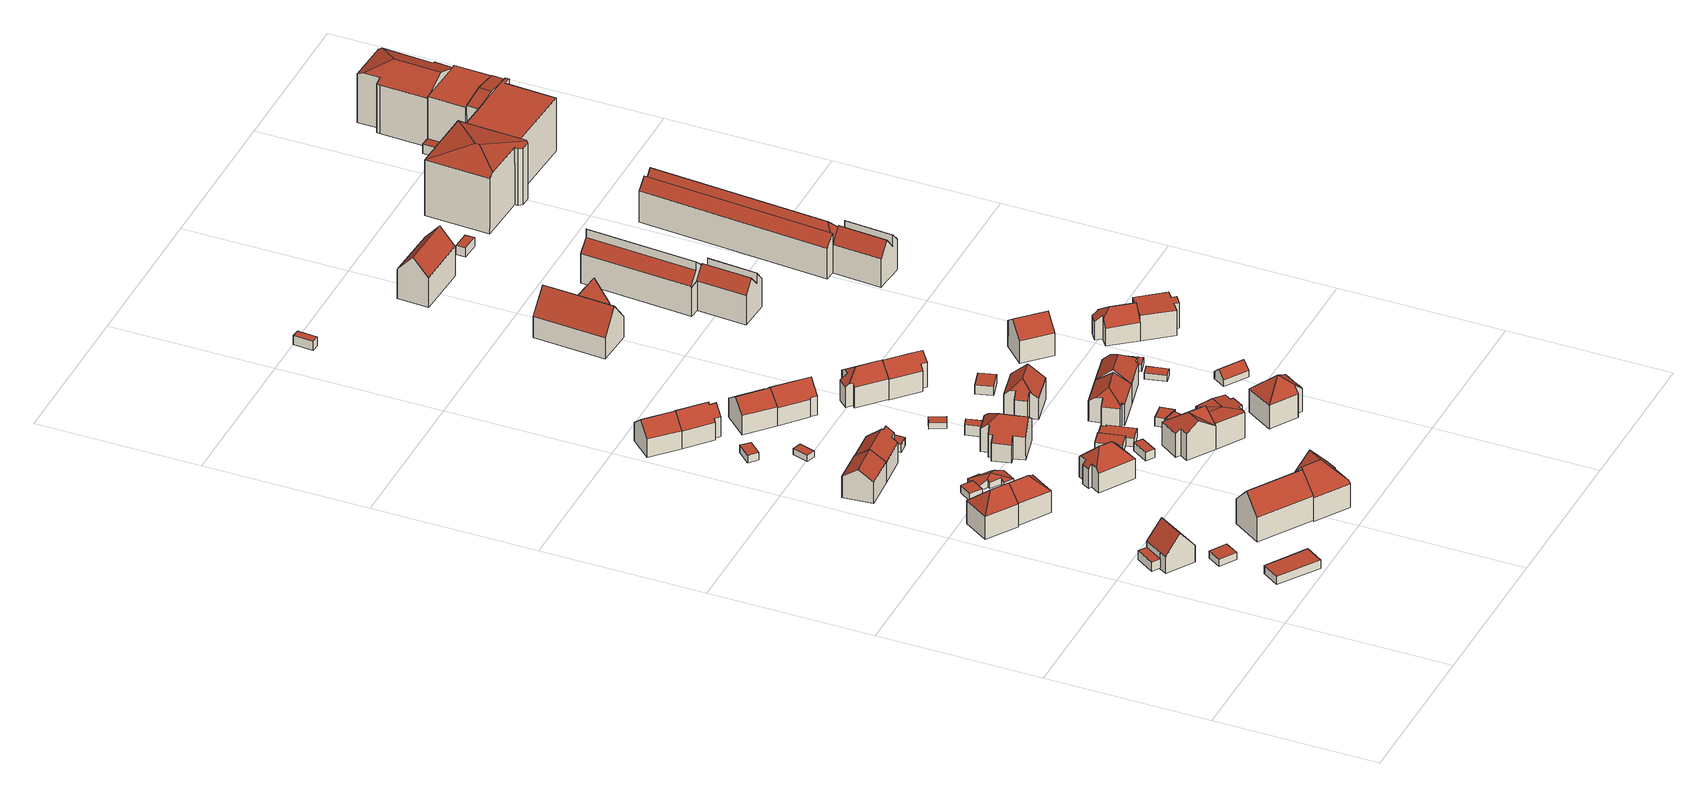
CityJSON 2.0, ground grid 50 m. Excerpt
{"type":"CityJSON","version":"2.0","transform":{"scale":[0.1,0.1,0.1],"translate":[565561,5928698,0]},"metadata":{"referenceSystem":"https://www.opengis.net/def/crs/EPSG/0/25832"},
"CityObjects":{
"building1":{"type":"Building","attributes":{"Gemeindeschluessel":"02100137","Geometrietyp2DReferenz":"3000","function":"31001_2460","roofType":"1000","measuredHeight":3,"storeysAboveGround":1},"address":[{"country":"Germany","locality":"Hamburg","thoroughfareName":"Bonifatiusstraße","postcode":"21107"}],"geometry":[{"type":"Solid","lod":"2","boundaries":[[[[0,1,2,3]],[[4,5,6,7]],[[5,0,3,6]],[[4,1,0,5]],[[7,2,1,4]],[[6,3,2,7]]]],"semantics":{"surfaces":[{"type":"GroundSurface"},{"type":"RoofSurface"},{"type":"WallSurface"}],"values":[[0,1,2,2,2,2]]}}]},
"building2":{"type":"Building","attributes":{"Gemeindeschluessel":"02100137","Geometrietyp2DReferenz":"3000","function":"31001_2460","roofType":"1000","measuredHeight":2.81,"storeysAboveGround":1},"address":[{"country":"Germany","locality":"Hamburg","thoroughfareName":"Bonifatiusstraße","postcode":"21107"}],"geometry":[{"type":"Solid","lod":"2","boundaries":[[[[8,9,10,11]],[[12,13,8,11]],[[12,14,15,13]],[[15,14,10,9]],[[10,14,12,11]],[[13,15,9,8]]]],"semantics":{"surfaces":[{"type":"WallSurface"},{"type":"GroundSurface"},{"type":"RoofSurface"}],"values":[[0,0,0,0,1,2]]}}]},
"building3":{"type":"Building","attributes":{"Gemeindeschluessel":"02100137","Geometrietyp2DReferenz":"3000","function":"31001_1010","roofType":"3100","measuredHeight":11.35,"storeysAboveGround":1},"address":[{"country":"Germany","locality":"Hamburg","thoroughfareNumber":"13","thoroughfareName":"Bonifatiusstraße","postcode":"21107"}],"geometry":[{"type":"Solid","lod":"2","boundaries":[[[[16,17,18,19,20]],[[21,16,20,22]],[[19,18,23,24]],[[18,17,25,23]],[[21,22,26,27]],[[22,20,19,24,26]],[[17,16,21,27,25]],[[27,26,24,23,25]]]],"semantics":{"surfaces":[{"type":"RoofSurface"},{"type":"WallSurface"},{"type":"GroundSurface"}],"values":[[0,0,1,1,1,1,1,2]]}}]},
"building4":{"type":"Building","attributes":{"Gemeindeschluessel":"02100137","Geometrietyp2DReferenz":"3000","function":"31001_2460","roofType":"1000","measuredHeight":2.38,"storeysAboveGround":1},"address":[{"country":"Germany","locality":"Hamburg","thoroughfareName":"Bonifatiusstraße","postcode":"21107"}],"geometry":[{"type":"Solid","lod":"2","boundaries":[[[[28,29,30,31]],[[32,33,34,35]],[[30,29,32,35]],[[29,28,33,32]],[[28,31,34,33]],[[31,30,35,34]]]],"semantics":{"surfaces":[{"type":"RoofSurface"},{"type":"GroundSurface"},{"type":"WallSurface"}],"values":[[0,1,2,2,2,2]]}}]},
"building5":{"type":"Building","attributes":{"Gemeindeschluessel":"02100137","Geometrietyp2DReferenz":"3000","function":"31001_1010","roofType":"3200","measuredHeight":12.16,"storeysAboveGround":2},"address":[{"country":"Germany","locality":"Hamburg","thoroughfareNumber":"14","thoroughfareName":"Bonifatiusstraße","postcode":"21107"}],"geometry":[{"type":"Solid","lod":"2","boundaries":[[[[36,37,38]],[[39,38,37,40]],[[39,41,36,38]],[[37,36,42,43]],[[40,37,43,44]],[[36,41,45,42]],[[43,42,45,44]],[[45,41,39,40,44]]]],"semantics":{"surfaces":[{"type":"RoofSurface"},{"type":"WallSurface"},{"type":"GroundSurface"}],"values":[[0,0,0,1,1,1,2,1]]}}]},
"building6":{"type":"Building","attributes":{"Gemeindeschluessel":"02100137","Geometrietyp2DReferenz":"3000","function":"31001_1010","roofType":"3200","measuredHeight":11.49,"storeysAboveGround":2},"address":[{"country":"Germany","locality":"Hamburg","thoroughfareNumber":"16","thoroughfareName":"Bonifatiusstraße","postcode":"21107"}],"geometry":[{"type":"Solid","lod":"2","boundaries":[[[[46,47,48,49]],[[50,51,47,46]],[[50,46,49]],[[49,48,52,53]],[[51,50,54,55]],[[50,49,53,54]],[[54,53,52,55]],[[52,48,47,51,55]]]],"semantics":{"surfaces":[{"type":"RoofSurface"},{"type":"WallSurface"},{"type":"GroundSurface"}],"values":[[0,0,0,1,1,1,2,1]]}}]},
"building7":{"type":"Building","attributes":{"Gemeindeschluessel":"02100137","Geometrietyp2DReferenz":"3000","function":"31001_1010","roofType":"3100","measuredHeight":13.97,"storeysAboveGround":2},"address":[{"country":"Germany","locality":"Hamburg","thoroughfareNumber":"15","thoroughfareName":"Bonifatiusstraße","postcode":"21107"}],"geometry":[{"type":"Solid","lod":"2","boundaries":[[[[56,57,58,59]],[[60,61,57,56]],[[59,58,62,63]],[[61,60,64,65]],[[60,56,59,63,64]],[[58,57,61,65,62]],[[65,64,63,62]]]],"semantics":{"surfaces":[{"type":"RoofSurface"},{"type":"WallSurface"},{"type":"GroundSurface"}],"values":[[0,0,1,1,1,1,2]]}}]},
"building8":{"type":"Building","attributes":{"Gemeindeschluessel":"02100137","Geometrietyp2DReferenz":"3000","function":"31001_1010","roofType":"3100","measuredHeight":10.13,"storeysAboveGround":1},"address":[{"country":"Germany","locality":"Hamburg","thoroughfareNumber":"3","thoroughfareName":"Dreieck","postcode":"21107"}],"geometry":[{"type":"Solid","lod":"2","boundaries":[[[[66,67,68,69]],[[70,66,69,71]],[[68,67,72,73]],[[70,71,74,75]],[[71,69,68,73,74]],[[67,66,70,75,72]],[[75,74,73,72]]]],"semantics":{"surfaces":[{"type":"RoofSurface"},{"type":"WallSurface"},{"type":"GroundSurface"}],"values":[[0,0,1,1,1,1,2]]}}]},
"building9":{"type":"Building","attributes":{"Gemeindeschluessel":"02100137","Geometrietyp2DReferenz":"3000","function":"31001_2460","roofType":"1000","measuredHeight":2.47,"storeysAboveGround":1},"address":[{"country":"Germany","locality":"Hamburg","thoroughfareName":"Bonifatiusstraße","postcode":"21107"}],"geometry":[{"type":"Solid","lod":"2","boundaries":[[[[76,77,78,79]],[[80,81,82,83]],[[77,76,81,80]],[[76,79,82,81]],[[78,77,80,83]],[[82,79,78,83]]]],"semantics":{"surfaces":[{"type":"RoofSurface"},{"type":"GroundSurface"},{"type":"WallSurface"}],"values":[[0,1,2,2,2,2]]}}]},
"building10":{"type":"Building","attributes":{"Gemeindeschluessel":"02100137","Geometrietyp2DReferenz":"3000","function":"31001_2460","roofType":"3500","measuredHeight":3.33,"storeysAboveGround":1},"address":[{"country":"Germany","locality":"Hamburg","thoroughfareName":"Bonifatiusstraße","postcode":"21107"}],"geometry":[{"type":"Solid","lod":"2","boundaries":[[[[84,85,86,87,88]],[[89,90,85,84,91,92,93]],[[94,95,96,97,86,85]],[[98,99,100,94,85,90]],[[92,91,101,102]],[[89,93,103,104]],[[93,92,102,103]],[[97,96,105,106]],[[96,95,107,105]],[[100,99,108,109]],[[99,98,110,108]],[[103,102,101,111,112,106,105,107,109,108,110,104]],[[107,95,94,100,109]],[[110,98,90,89,104]],[[101,91,84,88,111]],[[112,87,86,97,106]],[[111,88,87,112]]]],"semantics":{"surfaces":[{"type":"RoofSurface"},{"type":"WallSurface"},{"type":"GroundSurface"}],"values":[[0,0,0,0,1,1,1,1,1,1,1,2,1,1,1,1,1]]}}]},
"building11":{"type":"Building","attributes":{"Gemeindeschluessel":"02100137","Geometrietyp2DReferenz":"3000","function":"31001_1010","roofType":"3100","measuredHeight":14.53,"storeysAboveGround":2},"address":[{"country":"Germany","locality":"Hamburg","thoroughfareNumber":"17","thoroughfareName":"Bonifatiusstraße","postcode":"21107"}],"geometry":[{"type":"Solid","lod":"2","boundaries":[[[[113,114,115,116,117,118]],[[119,120,121,115,114]],[[122,119,114]],[[123,124,125,126,127,122,114,113]],[[117,116,128,129]],[[118,117,129,130]],[[121,120,131,132]],[[127,126,133,134]],[[126,125,135,133]],[[125,124,136,135]],[[124,123,137,136]],[[129,128,132,131,134,133,135,136,137,130]],[[131,120,119,122,127,134]],[[137,123,113,118,130]],[[128,116,115,121,132]]]],"semantics":{"surfaces":[{"type":"RoofSurface"},{"type":"WallSurface"},{"type":"GroundSurface"}],"values":[[0,0,0,0,1,1,1,1,1,1,1,2,1,1,1]]}}]},
"building12":{"type":"Building","attributes":{"Gemeindeschluessel":"02100137","Geometrietyp2DReferenz":"3000","function":"31001_1010","roofType":"3100","measuredHeight":10.28,"storeysAboveGround":1},"address":[{"country":"Germany","locality":"Hamburg","thoroughfareNumber":"1","thoroughfareName":"Dreieck","postcode":"21107"}],"geometry":[{"type":"Solid","lod":"2","boundaries":[[[[138,139,140,141]],[[142,143,144,145,146,138,141,147]],[[140,139,148,72]],[[146,145,149,150]],[[145,144,151,149]],[[144,143,152,151]],[[143,142,153,152]],[[142,147,75,153]],[[147,141,140,72,75]],[[139,138,146,150,148]],[[150,149,151,152,153,75,72,148]]]],"semantics":{"surfaces":[{"type":"RoofSurface"},{"type":"WallSurface"},{"type":"GroundSurface"}],"values":[[0,0,1,1,1,1,1,1,1,1,2]]}}]},
"building13":{"type":"Building","attributes":{"Gemeindeschluessel":"02100137","Geometrietyp2DReferenz":"3000","function":"31001_2460","roofType":"1000","measuredHeight":2.5,"storeysAboveGround":1},"address":[{"country":"Germany","locality":"Hamburg","thoroughfareName":"Bauwiesenstraße","postcode":"21107"}],"geometry":[{"type":"Solid","lod":"2","boundaries":[[[[154,155,156,157]],[[158,159,160,161]],[[156,155,158,161]],[[155,154,159,158]],[[154,157,160,159]],[[157,156,161,160]]]],"semantics":{"surfaces":[{"type":"RoofSurface"},{"type":"GroundSurface"},{"type":"WallSurface"}],"values":[[0,1,2,2,2,2]]}}]},
"building14":{"type":"Building","attributes":{"Gemeindeschluessel":"02100137","Geometrietyp2DReferenz":"3000","function":"31001_1010","roofType":"3200","measuredHeight":11.48,"storeysAboveGround":2},"address":[{"country":"Germany","locality":"Hamburg","thoroughfareNumber":"18","thoroughfareName":"Bonifatiusstraße","postcode":"21107"}],"geometry":[{"type":"Solid","lod":"2","boundaries":[[[[162,163,164,165,166]],[[167,168,169,170,171,164,163]],[[162,172,173,167,163]],[[172,162,166]],[[166,165,174,175]],[[171,170,176,177]],[[170,169,178,176]],[[169,168,179,178]],[[173,172,180,181]],[[172,166,175,180]],[[176,178,179,181,180,175,174,177]],[[179,168,167,173,181]],[[174,165,164,171,177]]]],"semantics":{"surfaces":[{"type":"RoofSurface"},{"type":"WallSurface"},{"type":"GroundSurface"}],"values":[[0,0,0,0,1,1,1,1,1,1,2,1,1]]}}]},
"building15":{"type":"Building","attributes":{"Gemeindeschluessel":"02100137","Geometrietyp2DReferenz":"3000","function":"31001_2460","roofType":"1000","measuredHeight":1.98,"storeysAboveGround":1},"address":[{"country":"Germany","locality":"Hamburg","thoroughfareName":"Dreieck","postcode":"21107"}],"geometry":[{"type":"Solid","lod":"2","boundaries":[[[[182,183,184,185]],[[186,187,188,189]],[[187,182,185,188]],[[186,183,182,187]],[[189,184,183,186]],[[188,185,184,189]]]],"semantics":{"surfaces":[{"type":"GroundSurface"},{"type":"RoofSurface"},{"type":"WallSurface"}],"values":[[0,1,2,2,2,2]]}}]},
"building16":{"type":"Building","attributes":{"Gemeindeschluessel":"02100137","Geometrietyp2DReferenz":"3000","function":"31001_1010","roofType":"3100","measuredHeight":9.82,"storeysAboveGround":1},"address":[{"country":"Germany","locality":"Hamburg","thoroughfareNumber":"7","thoroughfareName":"Bauwiesenstraße","postcode":"21107"}],"geometry":[{"type":"Solid","lod":"2","boundaries":[[[[190,191,192,193]],[[193,192,194,195]],[[194,196,197,195]],[[196,194,192,191,198]],[[197,196,198,199]],[[197,199,190,193,195]],[[198,191,190,199]]]],"semantics":{"surfaces":[{"type":"RoofSurface"},{"type":"WallSurface"},{"type":"GroundSurface"}],"values":[[0,1,2,1,1,1,0]]}}]},
"building17":{"type":"Building","attributes":{"Gemeindeschluessel":"02100137","Geometrietyp2DReferenz":"3000","function":"31001_1010","roofType":"3100","measuredHeight":9.86,"storeysAboveGround":1},"address":[{"country":"Germany","locality":"Hamburg","thoroughfareNumber":"9","thoroughfareName":"Bauwiesenstraße","postcode":"21107"}],"geometry":[{"type":"Solid","lod":"2","boundaries":[[[[200,201,202,203]],[[204,205,206,207]],[[208,209,210,211]],[[209,212,195,210]],[[201,200,213,197]],[[206,214,211,210,195,197,213,207]],[[211,214,215,208]],[[214,206,205,215]],[[213,200,203,204,207]],[[195,212,202,201,197]],[[205,204,203,202,212,209,208,215]]]],"semantics":{"surfaces":[{"type":"RoofSurface"},{"type":"WallSurface"},{"type":"GroundSurface"}],"values":[[0,1,1,1,1,2,1,1,1,1,0]]}}]},
"building18":{"type":"Building","attributes":{"Gemeindeschluessel":"02100137","Geometrietyp2DReferenz":"3000","function":"31001_2460","roofType":"1000","measuredHeight":3.21,"storeysAboveGround":1},"address":[{"country":"Germany","locality":"Hamburg","thoroughfareName":"Dreieck","postcode":"21107"}],"geometry":[{"type":"Solid","lod":"2","boundaries":[[[[216,217,218,219]],[[220,221,222,223]],[[218,217,220,223]],[[217,216,221,220]],[[216,219,222,221]],[[219,218,223,222]]]],"semantics":{"surfaces":[{"type":"RoofSurface"},{"type":"GroundSurface"},{"type":"WallSurface"}],"values":[[0,1,2,2,2,2]]}}]},
"building19":{"type":"Building","attributes":{"Gemeindeschluessel":"02100137","Geometrietyp2DReferenz":"3000","function":"31001_1010","roofType":"3200","measuredHeight":11.24,"storeysAboveGround":2},"address":[{"country":"Germany","locality":"Hamburg","thoroughfareNumber":"6","thoroughfareName":"Kleinsand","postcode":"21107"}],"geometry":[{"type":"Solid","lod":"2","boundaries":[[[[224,225,226,227,228]],[[229,230,231,225,224,232]],[[233,234,235,236]],[[237,238,239,240]],[[241,233,236,242]],[[227,226,243,244]],[[231,230,245,246]],[[230,229,247,245]],[[248,249,250,251]],[[239,251,250,242,236,235,244,243,246,245,247,240]],[[243,226,225,231,246]],[[242,250,249,241]],[[251,239,238,248]],[[247,229,232,237,240]],[[235,234,228,227,244]],[[238,237,232,224,228,234,233,241,249,248]]]],"semantics":{"surfaces":[{"type":"RoofSurface"},{"type":"WallSurface"},{"type":"GroundSurface"}],"values":[[0,0,1,1,1,1,1,1,1,2,1,1,1,1,1,0]]}}]},
"building20":{"type":"Building","attributes":{"Gemeindeschluessel":"02100137","Geometrietyp2DReferenz":"3000","function":"31001_2460","roofType":"1000","measuredHeight":2.74,"storeysAboveGround":1},"address":[{"country":"Germany","locality":"Hamburg","thoroughfareName":"Bonifatiusstraße","postcode":"21107"}],"geometry":[{"type":"Solid","lod":"2","boundaries":[[[[252,253,254,255]],[[256,257,258,259]],[[254,253,256,259]],[[253,252,257,256]],[[252,255,258,257]],[[255,254,259,258]]]],"semantics":{"surfaces":[{"type":"RoofSurface"},{"type":"GroundSurface"},{"type":"WallSurface"}],"values":[[0,1,2,2,2,2]]}}]},
"building21":{"type":"Building","attributes":{"Gemeindeschluessel":"02100137","Geometrietyp2DReferenz":"3000","function":"31001_1310","roofType":"1000","measuredHeight":3.1,"storeysAboveGround":1},"address":[{"country":"Germany","locality":"Hamburg","thoroughfareName":"Bonifatiusstraße","postcode":"21107"}],"geometry":[{"type":"Solid","lod":"2","boundaries":[[[[260,261,262,263]],[[264,265,266,267]],[[262,261,264,267]],[[261,260,265,264]],[[260,263,266,265]],[[263,262,267,266]]]],"semantics":{"surfaces":[{"type":"RoofSurface"},{"type":"GroundSurface"},{"type":"WallSurface"}],"values":[[0,1,2,2,2,2]]}}]},
"building22":{"type":"Building","attributes":{"Gemeindeschluessel":"02100137","Geometrietyp2DReferenz":"3000","function":"31001_1010","roofType":"3100","measuredHeight":9.81,"storeysAboveGround":1},"address":[{"country":"Germany","locality":"Hamburg","thoroughfareNumber":"11","thoroughfareName":"Bauwiesenstraße","postcode":"21107"}],"geometry":[{"type":"Solid","lod":"2","boundaries":[[[[268,269,270,271]],[[271,270,272,273]],[[272,274,275,273]],[[274,272,270,269,276]],[[275,274,276,277]],[[275,277,268,271,273]],[[276,269,268,277]]]],"semantics":{"surfaces":[{"type":"RoofSurface"},{"type":"WallSurface"},{"type":"GroundSurface"}],"values":[[0,1,2,1,1,1,0]]}}]},
"building23":{"type":"Building","attributes":{"Gemeindeschluessel":"02100137","Geometrietyp2DReferenz":"3000","function":"31001_1010","roofType":"3100","measuredHeight":11.62,"storeysAboveGround":2},"address":[{"country":"Germany","locality":"Hamburg","thoroughfareNumber":"20","thoroughfareName":"Bonifatiusstraße","postcode":"21107"}],"geometry":[{"type":"Solid","lod":"2","boundaries":[[[[278,279,280,281,282,283]],[[278,283,284]],[[285,286,279,278]],[[285,278,284]],[[282,281,287,288]],[[281,280,289,287]],[[280,279,290,289]],[[279,286,291,290]],[[288,287,289,290,291,292]],[[291,286,285,284,292]],[[292,284,283,282,288]]]],"semantics":{"surfaces":[{"type":"RoofSurface"},{"type":"WallSurface"},{"type":"GroundSurface"}],"values":[[0,0,0,0,1,1,1,1,2,1,1]]}}]},
"building24":{"type":"Building","attributes":{"Gemeindeschluessel":"02100137","Geometrietyp2DReferenz":"3000","function":"31001_2460","roofType":"1000","measuredHeight":2.72,"storeysAboveGround":1},"address":[{"country":"Germany","locality":"Hamburg","thoroughfareName":"Kleinsand","postcode":"21107"}],"geometry":[{"type":"Solid","lod":"2","boundaries":[[[[293,294,295,296,297,298,299]],[[300,301,302,303,304,305,306]],[[298,297,300,306]],[[297,296,301,300]],[[296,295,302,301]],[[295,294,303,302]],[[294,293,304,303]],[[293,299,305,304]],[[299,298,306,305]]]],"semantics":{"surfaces":[{"type":"RoofSurface"},{"type":"GroundSurface"},{"type":"WallSurface"}],"values":[[0,1,2,2,2,2,2,2,2]]}}]},
"building25":{"type":"Building","attributes":{"Gemeindeschluessel":"02100137","Geometrietyp2DReferenz":"3000","function":"31001_2460","roofType":"1000","measuredHeight":3.58,"storeysAboveGround":1},"address":[{"country":"Germany","locality":"Hamburg","thoroughfareName":"Kleinsand","postcode":"21107"}],"geometry":[{"type":"Solid","lod":"2","boundaries":[[[[307,308,309,310]],[[311,312,313,314]],[[312,307,310,313]],[[311,308,307,312]],[[314,309,308,311]],[[313,310,309,314]]]],"semantics":{"surfaces":[{"type":"GroundSurface"},{"type":"RoofSurface"},{"type":"WallSurface"}],"values":[[0,1,2,2,2,2]]}}]},
"building26":{"type":"Building","attributes":{"Gemeindeschluessel":"02100137","Geometrietyp2DReferenz":"3000","function":"31001_1010","roofType":"3100","measuredHeight":10.03,"storeysAboveGround":1},"address":[{"country":"Germany","locality":"Hamburg","thoroughfareNumber":"13","thoroughfareName":"Bauwiesenstraße","postcode":"21107"}],"geometry":[{"type":"Solid","lod":"2","boundaries":[[[[315,316,317,318,319,320]],[[321,322,323,324,318,317]],[[316,315,325,326]],[[315,320,327,325]],[[320,319,273,327]],[[324,323,328,275]],[[323,322,329,328]],[[322,321,330,329]],[[321,317,316,326,330]],[[319,318,324,275,273]],[[275,328,329,330,326,325,327,273]]]],"semantics":{"surfaces":[{"type":"RoofSurface"},{"type":"WallSurface"},{"type":"GroundSurface"}],"values":[[0,0,1,1,1,1,1,1,1,1,2]]}}]},
"building27":{"type":"Building","attributes":{"Gemeindeschluessel":"02100137","Geometrietyp2DReferenz":"3000","function":"31001_1010","roofType":"1000","measuredHeight":2.12,"storeysAboveGround":1},"address":[{"country":"Germany","locality":"Hamburg","thoroughfareName":"Bauwiesenstraße","postcode":"21107"}],"geometry":[{"type":"Solid","lod":"2","boundaries":[[[[331,332,333,334]],[[335,336,337,338]],[[336,331,334,337]],[[335,332,331,336]],[[338,333,332,335]],[[337,334,333,338]]]],"semantics":{"surfaces":[{"type":"GroundSurface"},{"type":"RoofSurface"},{"type":"WallSurface"}],"values":[[0,1,2,2,2,2]]}}]},
"building28":{"type":"Building","attributes":{"Gemeindeschluessel":"02100137","Geometrietyp2DReferenz":"3000","function":"31001_1010","roofType":"3100","measuredHeight":9.07,"storeysAboveGround":2},"address":[{"country":"Germany","locality":"Hamburg","thoroughfareNumber":"20a","thoroughfareName":"Bonifatiusstraße","postcode":"21107"}],"geometry":[{"type":"Solid","lod":"2","boundaries":[[[[339,340,341,342,343]],[[344,341,340]],[[345,344,340]],[[346,347,348,349,350,345,340,339]],[[343,342,292,351]],[[350,349,352,353]],[[349,348,354,352]],[[348,347,355,354]],[[347,346,356,355]],[[292,291,353,352,354,355,356,351]],[[291,344,345,350,353]],[[356,346,339,343,351]],[[292,342,341,344,291]]]],"semantics":{"surfaces":[{"type":"RoofSurface"},{"type":"WallSurface"},{"type":"GroundSurface"}],"values":[[0,0,0,0,1,1,1,1,1,2,1,1,1]]}}]},
"building29":{"type":"Building","attributes":{"Gemeindeschluessel":"02100137","Geometrietyp2DReferenz":"3000","function":"31001_1010","roofType":"1000","measuredHeight":2.77,"storeysAboveGround":1},"address":[{"country":"Germany","locality":"Hamburg","thoroughfareName":"Bonifatiusstraße","postcode":"21107"}],"geometry":[{"type":"Solid","lod":"2","boundaries":[[[[357,358,359,360]],[[361,362,363,364]],[[362,357,360,363]],[[361,358,357,362]],[[364,359,358,361]],[[363,360,359,364]]]],"semantics":{"surfaces":[{"type":"GroundSurface"},{"type":"RoofSurface"},{"type":"WallSurface"}],"values":[[0,1,2,2,2,2]]}}]},
"building30":{"type":"Building","attributes":{"Gemeindeschluessel":"02100137","Geometrietyp2DReferenz":"3000","function":"31001_1010","roofType":"1000","measuredHeight":3,"storeysAboveGround":1},"address":[{"country":"Germany","locality":"Hamburg","thoroughfareName":"Kleinsand","postcode":"21107"}],"geometry":[{"type":"Solid","lod":"2","boundaries":[[[[358,357,365,366,367,368]],[[369,370,371,372,373,374]],[[372,358,368,373]],[[371,357,358,372]],[[370,365,357,371]],[[369,366,365,370]],[[374,367,366,369]],[[373,368,367,374]]]],"semantics":{"surfaces":[{"type":"GroundSurface"},{"type":"RoofSurface"},{"type":"WallSurface"}],"values":[[0,1,2,2,2,2,2,2]]}}]},
"building31":{"type":"Building","attributes":{"Gemeindeschluessel":"02100137","Geometrietyp2DReferenz":"3000","function":"31001_1010","roofType":"3200","measuredHeight":9.99,"storeysAboveGround":2},"address":[{"country":"Germany","locality":"Hamburg","thoroughfareNumber":"5","thoroughfareName":"Kleinsand","postcode":"21107"}],"geometry":[{"type":"Solid","lod":"2","boundaries":[[[[375,376,377,378,379,380]],[[376,381,382,383,377]],[[384,385,381,376,375,386]],[[379,378,387,388]],[[380,379,388,389]],[[383,382,390,391]],[[385,384,392,393]],[[384,386,394,392]],[[388,387,391,390,393,392,394,389]],[[390,382,381,385,393]],[[394,386,375,380,389]],[[387,378,377,383,391]]]],"semantics":{"surfaces":[{"type":"RoofSurface"},{"type":"WallSurface"},{"type":"GroundSurface"}],"values":[[0,0,0,1,1,1,1,1,2,1,1,1]]}}]},
"building32":{"type":"Building","attributes":{"Gemeindeschluessel":"02100137","Geometrietyp2DReferenz":"3000","function":"31001_1010","roofType":"3200","measuredHeight":11.07,"storeysAboveGround":2},"address":[{"country":"Germany","locality":"Hamburg","thoroughfareNumber":"4","thoroughfareName":"Kleinsand","postcode":"21107"}],"geometry":[{"type":"Solid","lod":"2","boundaries":[[[[395,396,397,398,399,400,401]],[[397,402,403,404,398]],[[405,402,397,396,406]],[[400,399,407,408]],[[395,401,409,410]],[[401,400,408,409]],[[404,403,411,412]],[[405,406,413,414]],[[409,408,407,412,411,414,413,410]],[[411,403,402,405,414]],[[413,406,396,395,410]],[[407,399,398,404,412]]]],"semantics":{"surfaces":[{"type":"RoofSurface"},{"type":"WallSurface"},{"type":"GroundSurface"}],"values":[[0,0,0,1,1,1,1,1,2,1,1,1]]}}]},
"building33":{"type":"Building","attributes":{"Gemeindeschluessel":"02100137","Geometrietyp2DReferenz":"3000","function":"31001_1010","roofType":"3200","measuredHeight":10.12,"storeysAboveGround":1},"address":[{"country":"Germany","locality":"Hamburg","thoroughfareNumber":"15","thoroughfareName":"Bauwiesenstraße","postcode":"21107"}],"geometry":[{"type":"Solid","lod":"2","boundaries":[[[[415,416,417,418,419,420]],[[421,422,423,415,420,424]],[[423,425,426,416,415]],[[419,418,427,428]],[[418,417,429,427]],[[422,421,430,431]],[[421,424,432,430]],[[426,425,433,434]],[[430,432,428,427,429,434,433,431]],[[433,425,423,422,431]],[[432,424,420,419,428]],[[429,417,416,426,434]]]],"semantics":{"surfaces":[{"type":"RoofSurface"},{"type":"WallSurface"},{"type":"GroundSurface"}],"values":[[0,0,0,1,1,1,1,1,2,1,1,1]]}}]},
"building34":{"type":"Building","attributes":{"Gemeindeschluessel":"02100137","Geometrietyp2DReferenz":"3000","function":"31001_2010","roofType":"1000","measuredHeight":3,"storeysAboveGround":1},"address":[{"country":"Germany","locality":"Hamburg","thoroughfareName":"Rotenhäuser Straße","postcode":"21107"}],"geometry":[{"type":"Solid","lod":"2","boundaries":[[[[435,436,437,438]],[[439,440,441,442]],[[440,435,438,441]],[[439,436,435,440]],[[442,437,436,439]],[[441,438,437,442]]]],"semantics":{"surfaces":[{"type":"GroundSurface"},{"type":"RoofSurface"},{"type":"WallSurface"}],"values":[[0,1,2,2,2,2]]}}]},
"building35":{"type":"Building","attributes":{"Gemeindeschluessel":"02100137","Geometrietyp2DReferenz":"3000","function":"31001_1010","roofType":"4000","measuredHeight":12.7,"storeysAboveGround":2},"address":[{"country":"Germany","locality":"Hamburg","thoroughfareNumber":"22","thoroughfareName":"Bonifatiusstraße","postcode":"21107"}],"geometry":[{"type":"Solid","lod":"2","boundaries":[[[[443,444,445]],[[446,447,445,444,448]],[[449,450,443,445]],[[451,452,453,449,445,447]],[[444,443,454,455]],[[446,448,456,457]],[[448,444,455,456]],[[443,450,458,454]],[[453,452,459,460]],[[452,451,461,459]],[[459,461,457,456,455,454,458,460]],[[458,450,449,453,460]],[[461,451,447,446,457]]]],"semantics":{"surfaces":[{"type":"RoofSurface"},{"type":"WallSurface"},{"type":"GroundSurface"}],"values":[[0,0,0,0,1,1,1,1,1,1,2,1,1]]}}]},
"building36":{"type":"Building","attributes":{"Gemeindeschluessel":"02100137","Geometrietyp2DReferenz":"3000","function":"31001_1010","roofType":"3100","measuredHeight":10.31,"storeysAboveGround":1},"address":[{"country":"Germany","locality":"Hamburg","thoroughfareNumber":"17","thoroughfareName":"Bauwiesenstraße","postcode":"21107"}],"geometry":[{"type":"Solid","lod":"2","boundaries":[[[[462,463,464,465,466,467]],[[468,469,470,471,465,464]],[[463,462,472,473]],[[462,467,474,472]],[[467,466,475,474]],[[471,470,476,477]],[[470,469,478,476]],[[469,468,479,478]],[[468,464,463,473,479]],[[466,465,471,477,475]],[[477,476,478,479,473,472,474,475]]]],"semantics":{"surfaces":[{"type":"RoofSurface"},{"type":"WallSurface"},{"type":"GroundSurface"}],"values":[[0,0,1,1,1,1,1,1,1,1,2]]}}]},
"building37":{"type":"Building","attributes":{"Gemeindeschluessel":"02100137","Geometrietyp2DReferenz":"3000","function":"31001_2460","roofType":"1000","measuredHeight":2.96,"storeysAboveGround":1},"address":[{"country":"Germany","locality":"Hamburg","thoroughfareName":"Kleinsand","postcode":"21107"}],"geometry":[{"type":"Solid","lod":"2","boundaries":[[[[480,481,482,483]],[[484,485,486,487]],[[482,481,484,487]],[[481,480,485,484]],[[480,483,486,485]],[[483,482,487,486]]]],"semantics":{"surfaces":[{"type":"RoofSurface"},{"type":"GroundSurface"},{"type":"WallSurface"}],"values":[[0,1,2,2,2,2]]}}]},
"building38":{"type":"Building","attributes":{"Gemeindeschluessel":"02100137","Geometrietyp2DReferenz":"3000","function":"31001_1010","roofType":"3200","measuredHeight":11.18,"storeysAboveGround":2},"address":[{"country":"Germany","locality":"Hamburg","thoroughfareNumber":"3","thoroughfareName":"Kleinsand","postcode":"21107"}],"geometry":[{"type":"Solid","lod":"2","boundaries":[[[[488,489,490,382,491]],[[492,493,494,488,491,385]],[[495,496,497,489,488,494]],[[382,490,498,499]],[[493,492,500,501]],[[492,385,502,500]],[[497,496,503,504]],[[496,495,505,503]],[[500,502,499,498,504,503,505,501]],[[505,495,494,493,501]],[[502,385,491,382,499]],[[498,490,489,497,504]]]],"semantics":{"surfaces":[{"type":"RoofSurface"},{"type":"WallSurface"},{"type":"GroundSurface"}],"values":[[0,0,0,1,1,1,1,1,2,1,1,1]]}}]},
"building39":{"type":"Building","attributes":{"Gemeindeschluessel":"02100137","Geometrietyp2DReferenz":"3000","function":"31001_2460","roofType":"1000","measuredHeight":2.2,"storeysAboveGround":1},"address":[{"country":"Germany","locality":"Hamburg","thoroughfareName":"Kleinsand","postcode":"21107"}],"geometry":[{"type":"Solid","lod":"2","boundaries":[[[[506,507,508,509]],[[510,511,512,513]],[[508,507,510,513]],[[507,506,511,510]],[[506,509,512,511]],[[509,508,513,512]]]],"semantics":{"surfaces":[{"type":"RoofSurface"},{"type":"GroundSurface"},{"type":"WallSurface"}],"values":[[0,1,2,2,2,2]]}}]},
"building40":{"type":"Building","attributes":{"Gemeindeschluessel":"02100137","Geometrietyp2DReferenz":"3000","function":"31001_3060","roofType":"3100","measuredHeight":14.01,"storeysAboveGround":2},"address":[{"country":"Germany","locality":"Hamburg","thoroughfareNumber":"84","thoroughfareName":"Rotenhäuser Straße","postcode":"21107"}],"geometry":[{"type":"Solid","lod":"2","boundaries":[[[[514,515,516,517]],[[518,519,515,514,520,521,522,523]],[[524,517,516,525,526]],[[522,527,528,529,523]],[[523,529,530,531,518]],[[521,532,527,522]],[[521,520,533,532]],[[519,518,531,534]],[[514,517,524,533,520]],[[519,534,525,516,515]],[[531,530,529,528,526]],[[528,527,532,526]],[[533,524,526,532]],[[531,526,525,534]]]],"semantics":{"surfaces":[{"type":"WallSurface"},{"type":"GroundSurface"},{"type":"RoofSurface"}],"values":[[0,1,2,0,0,0,0,0,0,0,2,2,2,2]]}}]},
"building41":{"type":"Building","attributes":{"Gemeindeschluessel":"02100137","Geometrietyp2DReferenz":"3000","function":"31001_1010","roofType":"3100","measuredHeight":4.59,"storeysAboveGround":1},"address":[{"country":"Germany","locality":"Hamburg","thoroughfareName":"Bonifatiusstraße","postcode":"21107"}],"geometry":[{"type":"Solid","lod":"2","boundaries":[[[[535,536,537,538]],[[539,540,536,535]],[[538,537,541,542]],[[540,539,543,544]],[[539,535,538,542,543]],[[537,536,540,544,541]],[[544,543,542,541]]]],"semantics":{"surfaces":[{"type":"RoofSurface"},{"type":"WallSurface"},{"type":"GroundSurface"}],"values":[[0,0,1,1,1,1,2]]}}]},
"building42":{"type":"Building","attributes":{"Gemeindeschluessel":"02100137","Geometrietyp2DReferenz":"3000","function":"31001_2460","roofType":"1000","measuredHeight":2.04,"storeysAboveGround":1},"address":[{"country":"Germany","locality":"Hamburg","thoroughfareName":"Bauwiesenstraße","postcode":"21107"}],"geometry":[{"type":"Solid","lod":"2","boundaries":[[[[545,546,547,548]],[[549,550,551,552]],[[550,545,548,551]],[[549,546,545,550]],[[552,547,546,549]],[[551,548,547,552]]]],"semantics":{"surfaces":[{"type":"GroundSurface"},{"type":"RoofSurface"},{"type":"WallSurface"}],"values":[[0,1,2,2,2,2]]}}]},
"building43":{"type":"Building","attributes":{"Gemeindeschluessel":"02100137","Geometrietyp2DReferenz":"3000","function":"31001_1010","roofType":"3100","measuredHeight":11.47,"storeysAboveGround":2},"address":[{"country":"Germany","locality":"Hamburg","thoroughfareNumber":"19","thoroughfareName":"Bauwiesenstraße","postcode":"21107"}],"geometry":[{"type":"Solid","lod":"2","boundaries":[[[[553,554,555,556]],[[557,558,559,560,561,562,554,553]],[[556,555,563,564]],[[562,561,565,566]],[[561,560,567,565]],[[560,559,568,567]],[[559,558,569,568]],[[558,557,570,569]],[[557,553,556,564,570]],[[555,554,562,566,563]],[[566,565,567,568,569,570,564,563]]]],"semantics":{"surfaces":[{"type":"RoofSurface"},{"type":"WallSurface"},{"type":"GroundSurface"}],"values":[[0,0,1,1,1,1,1,1,1,1,2]]}}]},
"building44":{"type":"Building","attributes":{"Gemeindeschluessel":"02100137","Geometrietyp2DReferenz":"3000","function":"31001_1010","roofType":"3100","measuredHeight":15.24,"storeysAboveGround":3},"address":[{"country":"Germany","locality":"Hamburg","thoroughfareNumber":"69","thoroughfareName":"Rotenhäuser Straße","postcode":"21107"}],"geometry":[{"type":"Solid","lod":"2","boundaries":[[[[571,572,573,574]],[[574,573,575,576]],[[577,578,579,580]],[[575,580,579,581,576]],[[580,575,573,572,577]],[[581,579,578,582]],[[581,582,571,574,576]],[[578,577,572,571,582]]]],"semantics":{"surfaces":[{"type":"RoofSurface"},{"type":"WallSurface"},{"type":"GroundSurface"}],"values":[[0,1,1,2,1,1,1,0]]}}]},
"building45":{"type":"Building","attributes":{"Gemeindeschluessel":"02100137","Geometrietyp2DReferenz":"3000","function":"31001_1010","roofType":"3200","measuredHeight":9.77,"storeysAboveGround":1},"address":[{"country":"Germany","locality":"Hamburg","thoroughfareNumber":"21","thoroughfareName":"Bauwiesenstraße","postcode":"21107"}],"geometry":[{"type":"Solid","lod":"2","boundaries":[[[[583,584,585,586,587]],[[585,584,588,589,590,591]],[[592,593,588,584,583]],[[587,586,594,595]],[[590,589,596,597]],[[589,588,598,596]],[[591,590,597,599]],[[593,592,600,601]],[[594,599,597,596,598,601,600,595]],[[598,588,593,601]],[[600,592,583,587,595]],[[594,586,585,591,599]]]],"semantics":{"surfaces":[{"type":"RoofSurface"},{"type":"WallSurface"},{"type":"GroundSurface"}],"values":[[0,0,0,1,1,1,1,1,2,1,1,1]]}}]},
"building46":{"type":"Building","attributes":{"Gemeindeschluessel":"02100137","Geometrietyp2DReferenz":"3000","function":"31001_1010","roofType":"2100","measuredHeight":16.08,"storeysAboveGround":3},"address":[{"country":"Germany","locality":"Hamburg","thoroughfareNumber":"80","thoroughfareName":"Rotenhäuser Straße","postcode":"21109"}],"geometry":[{"type":"Solid","lod":"2","boundaries":[[[[602,603,604,605]],[[606,607,608,609,610,611]],[[612,613,614,615,607,616]],[[617,618,616,606,611,619]],[[620,621,622,623]],[[624,625,626,627]],[[610,609,628,629]],[[609,608,624,627]],[[615,614,602,605]],[[612,616,618]],[[622,621,617,619]],[[620,623,630,631]],[[628,632,633,634,635,631,630,629]],[[630,623,622,619,611,610,629]],[[635,618,617,621,620,631]],[[634,613,612,618,635]],[[607,606,616]],[[628,609,627,626,632]],[[608,607,615,605,604,625,624]],[[633,603,602,614,613,634]],[[632,626,625,604,603,633]]]],"semantics":{"surfaces":[{"type":"RoofSurface"},{"type":"WallSurface"},{"type":"GroundSurface"}],"values":[[0,0,0,0,0,0,1,1,1,1,1,1,2,1,1,1,1,1,1,1,1]]}}]},
"building47":{"type":"Building","attributes":{"Gemeindeschluessel":"02100137","Geometrietyp2DReferenz":"3000","function":"31001_1010","roofType":"1000","measuredHeight":8.49,"storeysAboveGround":1},"address":[{"country":"Germany","locality":"Hamburg","thoroughfareNumber":"23","thoroughfareName":"Bauwiesenstraße","postcode":"21107"}],"geometry":[{"type":"Solid","lod":"2","boundaries":[[[[595,600,636,637,638,639,640,641]],[[642,643,644,645,646,647,648,649]],[[647,595,641,648]],[[646,600,595,647]],[[645,636,600,646]],[[644,637,636,645]],[[643,638,637,644]],[[642,639,638,643]],[[649,640,639,642]],[[648,641,640,649]]]],"semantics":{"surfaces":[{"type":"GroundSurface"},{"type":"RoofSurface"},{"type":"WallSurface"}],"values":[[0,1,2,2,2,2,2,2,2,2]]}}]},
"building48":{"type":"Building","attributes":{"Gemeindeschluessel":"02100137","Geometrietyp2DReferenz":"3000","function":"31001_2460","roofType":"1000","measuredHeight":3,"storeysAboveGround":1},"address":[{"country":"Germany","locality":"Hamburg","thoroughfareName":"Rotenhäuser Straße","postcode":"21107"}],"geometry":[{"type":"Solid","lod":"2","boundaries":[[[[650,651,652,653]],[[654,655,656,657]],[[655,650,653,656]],[[654,651,650,655]],[[657,652,651,654]],[[656,653,652,657]]]],"semantics":{"surfaces":[{"type":"GroundSurface"},{"type":"RoofSurface"},{"type":"WallSurface"}],"values":[[0,1,2,2,2,2]]}}]},
"building49":{"type":"Building","attributes":{"Gemeindeschluessel":"02100137","Geometrietyp2DReferenz":"3000","function":"31001_1010","roofType":"3200","measuredHeight":13.85,"storeysAboveGround":3},"address":[{"country":"Germany","locality":"Hamburg","thoroughfareNumber":"76","thoroughfareName":"Rotenhäuser Straße","postcode":"21109"}],"geometry":[{"type":"Solid","lod":"2","boundaries":[[[[658,659,660,661]],[[662,663,664,665,666]],[[667,668,669,670,671]],[[672,673,674,667,671,675,663]],[[676,673,662,666,677]],[[678,679,668,667,674]],[[680,681,682,683]],[[684,685,676,686]],[[660,659,687,688]],[[658,661,670,669]],[[674,673,676]],[[675,664,663]],[[679,678,689,690]],[[678,674,676,685]],[[682,681,674,676,677]],[[674,681,680,686,676]],[[691,692,693,694,695,696,697,698,699,688,687,700,701,690,689]],[[669,668,679,690,701,700,687,659,658]],[[694,693,683,682,677,666,665,696,695]],[[692,691,684,686,680,683,693]],[[685,684,691,689,678]],[[673,672,663,662]],[[664,675,671,698,697,696,665]],[[698,671,670,661,660,688,699]]]],"semantics":{"surfaces":[{"type":"RoofSurface"},{"type":"WallSurface"},{"type":"GroundSurface"}],"values":[[0,0,0,0,0,0,0,0,1,1,1,1,1,1,1,1,2,1,1,1,1,1,1,1]]}}]},
"building50":{"type":"Building","attributes":{"name":"Stadtteilschule Wilhelmsburg","Gemeindeschluessel":"02100137","Geometrietyp2DReferenz":"3000","function":"31001_3020","roofType":"3200","measuredHeight":20.84,"storeysAboveGround":4},"address":[{"country":"Germany","locality":"Hamburg","thoroughfareNumber":"67","thoroughfareName":"Rotenhäuser Straße","postcode":"21107"}],"geometry":[{"type":"Solid","lod":"2","boundaries":[[[[702,703,704,705,706]],[[707,704,703]],[[708,709,710,711,702,706,712]],[[707,703,702,711,713,714]],[[705,704,715,716]],[[704,707,717,715]],[[710,709,718,719]],[[709,708,720,718]],[[708,712,721,720]],[[707,714,722,717]],[[719,718,720,721,716,715,717,722,723]],[[722,714,713,723]],[[723,713,711,710,719]],[[721,712,706,705,716]]]],"semantics":{"surfaces":[{"type":"RoofSurface"},{"type":"WallSurface"},{"type":"GroundSurface"}],"values":[[0,0,0,0,1,1,1,1,1,1,2,1,1,1]]}}]},
"building51":{"type":"Building","attributes":{"Gemeindeschluessel":"02100137","Geometrietyp2DReferenz":"3000","function":"31001_3020","roofType":"1000","measuredHeight":19.84,"storeysAboveGround":4},"address":[{"country":"Germany","locality":"Hamburg","thoroughfareNumber":"98","thoroughfareName":"Rotenhäuser Damm","postcode":"21107"}],"geometry":[{"type":"Solid","lod":"2","boundaries":[[[[724,725,726,727]],[[728,729,730,731,732,733,734,735]],[[736,737,738,739,740]],[[741,742,743,744,745,746,747,730]],[[748,749,750,743,742]],[[751,752,737,736,753]],[[754,748,742,741,729,755,756]],[[757,758,759,760]],[[726,725,761,762]],[[763,740,739]],[[764,751,753]],[[765,766,767,768]],[[766,769,770,767]],[[733,732,724,727]],[[731,730,747]],[[728,755,729]],[[746,745,771,772]],[[745,744,773,771]],[[750,749,774,775]],[[754,756,776,777]],[[756,755,728,735,752,751,764,765,768,776]],[[759,778,779,762,761,780,772,771,773,775,774,777,776,768,767,770,760]],[[766,765,764,753,740,763,781,758,757,769]],[[781,778,759,758]],[[757,760,770,769]],[[778,781,763,739,738,734,779]],[[774,749,748,754,777]],[[729,741,730]],[[773,744,743,750,775]],[[753,736,740]],[[734,738,737,752,735]],[[780,731,747,746,772]],[[779,734,733,727,726,762]],[[761,725,724,732,731,780]]]],"semantics":{"surfaces":[{"type":"RoofSurface"},{"type":"WallSurface"},{"type":"GroundSurface"}],"values":[[0,0,0,0,0,0,0,1,1,1,1,1,1,1,1,1,1,1,1,1,1,2,0,1,1,1,1,1,1,1,1,1,1,1]]}}]}
},
"vertices":[
[68,426,17],[104,482,17],[128,466,17],[92,411,17],[104,482,47],[68,426,47],[92,411,47],[128,466,47],
[265,10,45],[147,88,45],[147,88,17],[265,10,17],[300,63,17],[300,63,45],[181,140,17],[181,140,45],
[169,440,128],[128,466,68],[92,411,68],[79,389,68],[119,363,128],[209,414,68],[160,337,68],[92,411,14],[79,389,14],[128,466,14],[160,337,14],[209,414,14],
[239,278,39],[190,308,39],[165,267,39],[214,237,39],[190,308,16],[239,278,16],[214,237,16],[165,267,16],
[71,976,96],[22,900,96],[84,913,140],[136,880,140],[112,842,96],[160,918,96],[71,976,19],[22,900,19],[112,842,19],[160,918,19],
[190,846,139],[136,880,139],[112,842,97],[203,783,97],[252,859,97],[160,918,97],[112,842,24],[203,783,24],[252,859,24],[160,918,24],
[493,163,155],[339,262,155],[311,218,98],[465,119,98],[522,207,98],[368,306,98],[311,218,16],[465,119,16],[522,207,16],[368,306,16],
[158,1302,117],[154,1347,86],[52,1339,86],[56,1293,117],[162,1256,86],[59,1248,86],[154,1347,16],[52,1339,16],[59,1248,16],[162,1256,16],
[198,1050,43],[172,1011,43],[206,989,43],[231,1028,43],[172,1011,19],[198,1050,19],[231,1028,19],[206,989,19],
[242,991,47],[268,991,55],[245,1048,36],[244,1049,36],[217,1007,36],[266,950,36],[292,934,36],[245,989,47],[242,983,43],[273,962,44],[295,991,47],[300,1000,41],[271,1022,40],[276,1029,36],[293,933,36],[319,974,36],[294,990,47],[245,989,22],[242,983,22],[273,962,22],[266,950,22],[271,1022,22],[276,1029,22],[300,1000,22],[319,974,22],[294,990,22],[293,933,22],[217,1007,22],[244,1049,22],
[567,58,100],[549,133,161],[496,167,161],[465,119,97],[463,116,93],[563,52,93],[531,207,101],[525,212,101],[522,207,106],[577,178,161],[608,123,100],[615,119,93],[634,150,93],[604,169,132],[600,163,132],[465,119,15],[463,116,15],[563,52,15],[525,212,15],[522,207,15],[604,169,15],[600,163,15],[634,150,15],[615,119,15],[608,123,15],
[258,1310,118],[254,1355,83],[154,1347,83],[158,1302,118],[261,1264,83],[260,1282,97],[281,1283,97],[279,1308,116],[258,1306,116],[162,1256,83],[254,1355,16],[279,1308,16],[258,1306,16],[281,1283,16],[260,1282,16],[261,1264,16],
[154,1653,44],[130,1676,44],[94,1638,44],[119,1615,44],[130,1676,19],[154,1653,19],[119,1615,19],[94,1638,19],
[421,699,143],[390,720,143],[340,708,105],[334,699,93],[436,635,93],[378,771,104],[365,750,104],[357,756,93],[343,733,93],[352,727,105],[486,714,93],[384,779,93],[334,699,28],[436,635,28],[343,733,28],[352,727,28],[357,756,28],[365,750,28],[486,714,28],[384,779,28],
[163,1490,20],[178,1539,20],[205,1530,20],[190,1482,20],[178,1539,40],[163,1490,40],[190,1482,40],[205,1530,40],
[112,1860,118],[36,1930,118],[7,1898,81],[81,1828,80],[7,1898,20],[81,1828,20],[66,1962,20],[142,1892,20],[66,1962,80],[142,1892,80],
[215,1825,79],[142,1892,78],[112,1860,119],[186,1793,119],[182,1790,114],[198,1776,114],[198,1776,20],[182,1790,20],[162,1767,86],[156,1761,78],[156,1761,20],[162,1767,20],[81,1828,78],[215,1825,20],[177,1753,20],[177,1753,86],
[342,1278,44],[338,1332,49],[303,1330,49],[308,1275,44],[338,1332,17],[342,1278,17],[308,1275,17],[303,1330,17],
[430,1037,135],[458,1082,104],[456,1092,96],[393,1077,96],[397,1057,113],[495,968,96],[471,1068,96],[462,1066,104],[448,957,135],[378,1047,96],[398,1052,113],[398,1052,22],[378,1047,22],[404,947,98],[396,981,98],[396,981,22],[404,947,22],[381,1035,96],[381,1035,22],[456,1092,22],[393,1077,22],[471,1068,22],[462,1066,22],[495,968,22],[376,976,81],[364,1031,81],[364,1031,22],[376,976,22],
[579,675,56],[554,691,56],[523,642,56],[548,626,56],[554,691,29],[579,675,29],[548,626,29],[523,642,29],
[572,722,58],[555,798,58],[510,788,58],[527,712,58],[555,798,27],[572,722,27],[527,712,27],[510,788,27],
[315,1666,118],[238,1736,118],[208,1703,84],[284,1633,84],[208,1703,20],[284,1633,20],[269,1770,20],[346,1699,20],[269,1770,84],[346,1699,84],
[632,561,142],[612,632,103],[575,575,103],[588,566,114],[573,542,114],[606,520,142],[653,490,103],[679,531,142],[705,572,103],[588,566,26],[573,542,26],[575,575,26],[612,632,26],[705,572,26],[653,490,26],
[577,700,52],[624,711,52],[606,795,52],[599,793,52],[596,807,52],[555,798,52],[572,722,52],[596,807,24],[599,793,24],[606,795,24],[624,711,24],[577,700,24],[572,722,24],[555,798,24],
[464,1154,8],[489,1162,8],[500,1114,8],[474,1108,8],[489,1162,44],[464,1154,44],[474,1108,44],[500,1114,44],
[360,1567,82],[376,1553,82],[404,1584,120],[315,1666,120],[284,1633,80],[358,1566,80],[412,1592,110],[396,1607,110],[419,1632,80],[346,1699,80],[360,1567,20],[376,1553,20],[358,1566,20],[419,1632,20],[396,1607,20],[412,1592,20],
[472,1266,11],[494,1221,11],[469,1209,11],[447,1254,11],[494,1221,32],[472,1266,32],[447,1254,32],[469,1209,32],
[739,448,113],[724,502,117],[679,531,117],[653,490,112],[733,439,112],[705,572,112],[750,543,117],[749,464,113],[759,458,112],[782,494,112],[773,499,113],[786,520,113],[733,439,26],[773,499,26],[786,520,26],[782,494,26],[759,458,26],[749,464,26],
[693,657,27],[734,649,27],[727,613,27],[686,622,27],[734,649,55],[693,657,55],[686,622,55],[727,613,55],
[689,658,27],[685,685,27],[734,692,27],[740,648,27],[685,685,57],[689,658,57],[693,657,57],[734,649,57],[740,648,57],[734,692,57],
[645,769,97],[677,819,124],[643,841,106],[647,823,106],[626,819,92],[637,767,92],[746,835,124],[735,884,92],[638,862,92],[660,764,92],[758,786,92],[658,772,97],[647,823,24],[626,819,24],[637,767,24],[735,884,24],[638,862,24],[660,764,24],[758,786,24],[658,772,24],
[590,1017,107],[591,1012,107],[613,1046,131],[579,1068,107],[582,1054,107],[562,1050,91],[571,1013,91],[681,1061,131],[671,1108,91],[575,1087,91],[692,1013,91],[596,992,91],[582,1054,20],[562,1050,20],[571,1013,20],[590,1017,20],[671,1108,20],[575,1087,20],[596,992,20],[692,1013,20],
[496,1491,120],[495,1523,103],[482,1509,103],[466,1525,86],[440,1497,86],[448,1490,94],[449,1474,86],[522,1405,86],[553,1438,120],[457,1482,94],[584,1471,86],[511,1539,86],[466,1525,18],[440,1497,18],[482,1509,18],[449,1474,18],[522,1405,18],[457,1482,18],[584,1471,18],[511,1539,18],
[119,2927,28],[94,2928,28],[98,2989,28],[122,2987,28],[94,2928,58],[119,2927,58],[122,2987,58],[98,2989,58],
[853,478,101],[802,397,101],[879,405,151],[892,360,119],[895,358,119],[883,346,102],[950,412,105],[952,415,102],[913,346,101],[923,362,101],[919,364,105],[853,478,24],[802,397,24],[883,346,24],[892,360,24],[952,415,24],[923,362,24],[919,364,24],[913,346,24],
[607,1347,97],[621,1334,97],[641,1355,119],[553,1438,119],[522,1405,85],[596,1336,85],[642,1356,118],[628,1370,118],[657,1401,85],[584,1471,85],[607,1347,16],[621,1334,16],[596,1336,16],[522,1405,16],[657,1401,16],[584,1471,16],[628,1370,16],[642,1356,16],
[717,1169,42],[703,1219,42],[648,1204,42],[662,1154,42],[703,1219,12],[717,1169,12],[662,1154,12],[648,1204,12],
[816,851,135],[836,882,113],[831,905,92],[746,835,135],[852,807,92],[851,814,98],[868,818,98],[875,820,92],[861,882,92],[837,876,113],[831,905,23],[735,884,23],[852,807,23],[851,814,23],[758,786,23],[861,882,23],[837,876,23],[875,820,23],
[924,746,46],[910,809,46],[879,802,46],[893,739,46],[910,809,25],[924,746,25],[893,739,25],[879,802,25],
[393,2405,25],[380,2186,25],[380,2186,95],[393,2405,95],[496,2241,25],[492,2179,25],[506,2398,25],[502,2336,25],[539,2333,25],[533,2238,25],[450,2402,165],[436,2183,165],[443,2292,165],[539,2333,95],[536,2286,165],[533,2238,95],[497,2241,95],[496,2241,95],[502,2336,95],[506,2398,95],[492,2179,95],
[1022,568,64],[954,611,64],[942,592,41],[1010,548,41],[1035,588,41],[967,631,41],[942,592,18],[1010,548,18],[1035,588,18],[967,631,18],
[938,875,22],[949,833,22],[914,824,22],[903,866,22],[949,833,43],[938,875,43],[903,866,43],[914,824,43],
[925,1107,136],[853,1180,136],[817,1144,96],[889,1071,96],[951,1133,107],[929,1155,107],[940,1165,96],[913,1191,96],[903,1181,107],[878,1206,107],[817,1144,21],[889,1071,21],[903,1181,21],[878,1206,21],[913,1191,21],[940,1165,21],[929,1155,21],[951,1133,21],
[575,2762,179],[410,2769,179],[407,2722,125],[572,2715,125],[407,2722,26],[572,2715,26],[413,2818,123],[422,2817,123],[422,2817,26],[413,2818,26],[578,2807,26],[578,2807,127],
[1080,912,118],[1034,971,118],[1002,975,99],[984,962,81],[1045,885,82],[1038,1003,99],[1025,1020,81],[999,1000,82],[1012,983,99],[1116,939,81],[1056,1016,81],[984,962,21],[1045,885,21],[1025,1020,21],[999,1000,21],[1038,1003,21],[1012,983,21],[1116,939,21],[1056,1016,21],
[717,2389,154],[685,2391,120],[663,2053,120],[694,2051,154],[726,2048,158],[723,2049,155],[694,2051,119],[694,2049,119],[685,1900,119],[716,1898,158],[757,2046,122],[780,2385,122],[717,2389,182],[694,2051,182],[747,2047,132],[758,2046,119],[757,2046,119],[748,1896,119],[789,2044,117],[758,2046,155],[748,1896,155],[779,1894,117],[694,2051,117],[663,2053,117],[662,2051,117],[694,2049,117],[694,2049,21],[685,1900,21],[779,1894,21],[789,2044,21],[662,2051,21],[685,2391,21],[780,2385,21],[757,2046,21],
[1178,859,21],[1157,843,21],[1167,831,21],[1143,812,21],[1134,825,21],[1107,804,21],[1143,812,105],[1167,831,105],[1157,843,105],[1178,859,105],[1116,939,105],[1045,885,105],[1107,804,105],[1134,825,105],
[667,2725,25],[668,2754,25],[723,2751,25],[722,2722,25],[668,2754,55],[667,2725,55],[722,2722,55],[723,2751,55],
[1047,2360,152],[1016,2362,121],[974,1784,121],[1005,1782,152],[1040,1779,156],[1009,1781,118],[1006,1781,114],[995,1634,114],[1029,1632,156],[1042,1813,158],[1082,2357,158],[1047,2360,118],[1005,1782,118],[1006,1782,118],[1040,1779,118],[1070,1776,118],[1074,1776,118],[1006,1781,118],[1074,1776,114],[1063,1629,114],[1074,1782,118],[1115,2355,118],[1101,1774,121],[1074,1776,152],[1063,1629,152],[1091,1627,121],[1102,1780,114],[1074,1782,114],[1101,1774,114],[1016,2362,19],[974,1784,19],[1074,1782,19],[1115,2355,19],[1102,1780,19],[1101,1774,19],[1091,1627,19],[1063,1629,19],[1029,1632,19],[995,1634,19],[1006,1781,19],[1006,1782,19],[1005,1782,19],[1047,2360,19],[1082,2357,19],
[898,2786,234],[898,2797,234],[800,2905,212],[791,2708,212],[811,2708,217],[1006,2895,212],[946,2691,215],[956,2680,212],[984,2679,212],[990,2684,214],[946,2701,217],[996,2690,212],[1005,2876,212],[800,2905,26],[791,2708,26],[1006,2895,26],[956,2680,26],[984,2679,26],[946,2691,26],[946,2701,26],[1005,2876,26],[996,2690,26],
[1099,3026,54],[1068,3027,57],[1063,2912,57],[1094,2911,54],[1262,3018,195],[1245,3019,195],[1117,3025,195],[1100,3026,195],[1099,3026,195],[1094,2911,195],[1098,2910,195],[1257,2905,195],[1173,2868,209],[1175,2907,209],[1098,2910,198],[1096,2872,198],[1127,2870,202],[1181,3022,223],[1188,3165,223],[1130,3229,196],[1128,3180,196],[1107,3181,187],[1107,3172,187],[1100,3026,187],[1262,3232,192],[1262,3243,187],[1131,3249,187],[1255,2864,197],[1257,2905,197],[1220,2866,202],[1254,3078,192],[1262,3018,187],[1265,3078,187],[997,2710,202],[1005,2876,202],[1005,2876,25],[997,2710,25],[1068,3027,25],[1063,2912,25],[1096,2872,202],[1255,2864,202],[1254,2852,202],[1232,2853,202],[1232,2853,25],[1254,2852,25],[1224,2699,202],[1224,2699,25],[1107,3181,25],[1107,3172,25],[1128,3180,25],[1262,3243,25],[1131,3249,25],[1265,3078,25],[1254,3078,25],[1096,2871,25],[1098,2910,25],[1100,3026,25],[1096,2871,202]
]}
